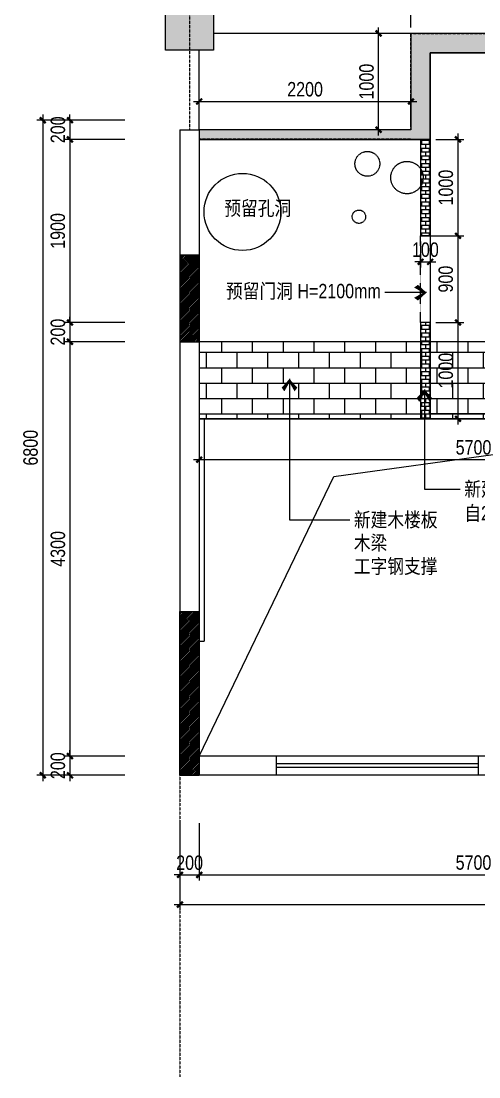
# Model space of a CAD drawing. Extents: x 160245 to 405305, y -111140 to 232735.
# Drawn here: x 348155 to 352912, y 42879 to 53837 of the extents above; entities that cross this region are included whole.
import ezdxf

# ---------------------------------------------------------------- set-up
doc = ezdxf.new("R2010")
doc.units = 0
doc.header["$LTSCALE"] = 10
doc.header["$MEASUREMENT"] = 0
for name, pattern in [('( Dashed )', [0.75, 0.5, -0.25]), ('DASH', [0.35, 0.25, -0.1]), ('HIDDEN', [0.375, 0.25, -0.125])]:
    doc.linetypes.add(name, pattern=pattern)
doc.layers.get('Defpoints').update_dxf_attribs({"color": 229})
for name, color, linetype in [('P-Furniture 家具', 153, 'Continuous'), ('P-Make furniture 固定制作', 154, 'Continuous'), ('P-N wall 新建隔墙', 241, 'Continuous'), ('P-N wall 新建隔墙2', 241, 'Continuous'), ('P-O wall 原始墙体', 245, 'Continuous'), ('P-o 原建筑尺寸', 8, 'Continuous'), ('P-Stair 楼梯（原建筑设备）', 159, 'Continuous'), ('P-Text  平面文字', 9, 'Continuous'), ('P-window 窗', 107, 'Continuous'), ('PUB_HATCH', 8, 'Continuous')]:
    doc.layers.add(name, color=color, linetype=linetype)
doc.styles.add('PDC DIM', font='PMingLiU-ExtB.ttf', dxfattribs={"width": 0.85})
doc.dimstyles.new('PDC-A2', dxfattribs={"dimscale": 0, "dimtxt": 2.5, "dimasz": 1, "dimexe": 1, "dimexo": 1, "dimgap": 0.7, "dimtad": 1, "dimdec": 0, "dimtxsty": 'PDC DIM', "dimblk": 'ARCHTICK', "dimcen": 1, "dimdle": 1, "dimclrd": 8, "dimclre": 8, "dimclrt": 9, "dimadec": 0, "dimazin": 0, "dimtfac": 1, "dimtdec": 0, "dimtix": 1, "dimtmove": 2, "dimatfit": 3, "dimldrblk": 'PDC A2 T R', "dimfxl": 10, "dimfxlon": 1, "dimarcsym": 0})
pattern_1 = [(45, (138890, 4e-12), (-8.8388348, 8.8388348), [])]

# ---------------------------------------------------------------- blocks, each defined once
blk = doc.blocks.new('_FZH')
blk.add_lwpolyline([(-0.5, -0.5), (0.5, -0.5), (0.5, 0.5), (-0.5, 0.5)], close=True)
at = {"layer": 'PUB_HATCH'}
blk.add_solid([(-0.5, -0.5), (0.5, -0.5), (-0.5, 0.5), (0.5, 0.5)], dxfattribs=at)
blk = doc.blocks.new('_ArchTick')
at = {"color": 0, "linetype": 'ByBlock', "const_width": 0.4}
blk.add_lwpolyline([(-0.5, -0.5), (0.5, 0.5)], dxfattribs=at)
blk = doc.blocks.new('*D1933')
at = {"layer": 'Defpoints', "color": 0, "transparency": 16777216}
for p in [(349806, 45573), (350006, 45573), (350006, 44976)]:
    blk.add_point(p, dxfattribs=at)
at = {"layer": 'P-o 原建筑尺寸', "color": 8, "lineweight": -2, "transparency": 16777216}
for p, q in [((349806, 45513), (349806, 44916)), ((350006, 45513), (350006, 44916)), ((349806, 44976), (349746, 44976)), ((349806, 44976), (350006, 44976)), ((350006, 44976), (350066, 44976))]:
    blk.add_line(p, q, dxfattribs=at)
at = {"layer": 'P-o 原建筑尺寸', "color": 8, "lineweight": -2, "transparency": 16777216, "xscale": 60, "yscale": 60, "zscale": 60}
blk.add_blockref('_ArchTick', (349806, 44976), dxfattribs=at)
at = {"layer": 'P-o 原建筑尺寸', "color": 8, "lineweight": -2, "transparency": 16777216, "xscale": 60, "yscale": 60, "zscale": 60, "rotation": 180}
blk.add_blockref('_ArchTick', (350006, 44976), dxfattribs=at)
at = {"layer": 'P-o 原建筑尺寸', "color": 9, "transparency": 16777216, "insert": (349906, 45101), "char_height": 150, "attachment_point": 5, "style": 'PDC DIM'}
blk.add_mtext('200', dxfattribs=at)
blk = doc.blocks.new('PDC A2 T R')
at = {"color": 0, "linetype": 'ByBlock'}
blk.add_line((0, 0), (-2, 0), dxfattribs=at)
for points in [[(-2.15, 0.89), (-1.49, 1.35), (-0.6, 0), (0, 0)], [(-2.15, -0.89), (-1.49, -1.35), (-0.6, 0), (0, 0)]]:
    blk.add_solid(points, dxfattribs=at)
blk = doc.blocks.new('*D1934')
at = {"layer": 'Defpoints', "color": 0, "transparency": 16777216}
for p in [(350006, 45573), (355706, 45573), (355706, 44976)]:
    blk.add_point(p, dxfattribs=at)
at = {"layer": 'P-o 原建筑尺寸', "color": 8, "lineweight": -2, "transparency": 16777216}
for p, q in [((350006, 45513), (350006, 44916)), ((355706, 45513), (355706, 44916)), ((349946, 44976), (355766, 44976))]:
    blk.add_line(p, q, dxfattribs=at)
at = {"layer": 'P-o 原建筑尺寸', "color": 8, "lineweight": -2, "transparency": 16777216, "xscale": 60, "yscale": 60, "zscale": 60, "rotation": 180}
blk.add_blockref('_ArchTick', (350006, 44976), dxfattribs=at)
at = {"layer": 'P-o 原建筑尺寸', "color": 8, "lineweight": -2, "transparency": 16777216, "xscale": 60, "yscale": 60, "zscale": 60}
blk.add_blockref('_ArchTick', (355706, 44976), dxfattribs=at)
at = {"layer": 'P-o 原建筑尺寸', "color": 9, "transparency": 16777216, "insert": (352856, 45103), "char_height": 150, "attachment_point": 5, "style": 'PDC DIM'}
blk.add_mtext('5700', dxfattribs=at)
blk = doc.blocks.new('*D1936')
at = {"layer": 'Defpoints', "color": 0, "transparency": 16777216}
for p in [(349806, 45476), (357806, 45476), (357806, 44668)]:
    blk.add_point(p, dxfattribs=at)
at = {"layer": 'P-o 原建筑尺寸', "color": 8, "lineweight": -2, "transparency": 16777216}
for p, q in [((349806, 45268), (349806, 44608)), ((357806, 45268), (357806, 44608)), ((349746, 44668), (357866, 44668))]:
    blk.add_line(p, q, dxfattribs=at)
at = {"layer": 'P-o 原建筑尺寸', "color": 8, "lineweight": -2, "transparency": 16777216, "xscale": 60, "yscale": 60, "zscale": 60, "rotation": 180}
blk.add_blockref('_ArchTick', (349806, 44668), dxfattribs=at)
at = {"layer": 'P-o 原建筑尺寸', "color": 8, "lineweight": -2, "transparency": 16777216, "xscale": 60, "yscale": 60, "zscale": 60}
blk.add_blockref('_ArchTick', (357806, 44668), dxfattribs=at)
at = {"layer": 'P-o 原建筑尺寸', "color": 9, "transparency": 16777216, "insert": (353806, 44793), "char_height": 150, "attachment_point": 5, "style": 'PDC DIM'}
blk.add_mtext('8000', dxfattribs=at)
blk = doc.blocks.new('*D1937')
at = {"layer": 'Defpoints', "color": 0, "transparency": 16777216}
for p in [(349294, 52809), (348663, 52609), (349294, 52609)]:
    blk.add_point(p, dxfattribs=at)
at = {"layer": 'P-o 原建筑尺寸', "color": 8, "lineweight": -2, "transparency": 16777216}
for p, q in [((348663, 52809), (348663, 52869)), ((349234, 52809), (348603, 52809)), ((348663, 52809), (348663, 52609)), ((349234, 52609), (348603, 52609)), ((348663, 52609), (348663, 52549))]:
    blk.add_line(p, q, dxfattribs=at)
at = {"layer": 'P-o 原建筑尺寸', "color": 8, "lineweight": -2, "transparency": 16777216, "xscale": 60, "yscale": 60, "zscale": 60}
for p, rotation in [((348663, 52809), 270), ((348663, 52609), 90)]:
    blk.add_blockref('_ArchTick', p, dxfattribs=dict(at, rotation=rotation))
at = {"layer": 'P-o 原建筑尺寸', "color": 9, "transparency": 16777216, "insert": (348538, 52709), "char_height": 150, "attachment_point": 5, "rotation": 90, "style": 'PDC DIM'}
blk.add_mtext('200', dxfattribs=at)
blk = doc.blocks.new('*D1938')
at = {"layer": 'Defpoints', "color": 0, "transparency": 16777216}
for p in [(349294, 52609), (348663, 50709), (349294, 50709)]:
    blk.add_point(p, dxfattribs=at)
at = {"layer": 'P-o 原建筑尺寸', "color": 8, "lineweight": -2, "transparency": 16777216}
for p, q in [((349234, 52609), (348603, 52609)), ((348663, 52669), (348663, 50649)), ((349234, 50709), (348603, 50709))]:
    blk.add_line(p, q, dxfattribs=at)
at = {"layer": 'P-o 原建筑尺寸', "color": 8, "lineweight": -2, "transparency": 16777216, "xscale": 60, "yscale": 60, "zscale": 60}
for p, rotation in [((348663, 52609), 90), ((348663, 50709), 270)]:
    blk.add_blockref('_ArchTick', p, dxfattribs=dict(at, rotation=rotation))
at = {"layer": 'P-o 原建筑尺寸', "color": 9, "transparency": 16777216, "insert": (348537, 51659), "char_height": 150, "attachment_point": 5, "rotation": 90, "style": 'PDC DIM'}
blk.add_mtext('1900', dxfattribs=at)
blk = doc.blocks.new('*D1939')
at = {"layer": 'Defpoints', "color": 0, "transparency": 16777216}
for p in [(349294, 50709), (348663, 50509), (349294, 50509)]:
    blk.add_point(p, dxfattribs=at)
at = {"layer": 'P-o 原建筑尺寸', "color": 8, "lineweight": -2, "transparency": 16777216}
for p, q in [((348663, 50709), (348663, 50769)), ((349234, 50709), (348603, 50709)), ((348663, 50709), (348663, 50509)), ((349234, 50509), (348603, 50509)), ((348663, 50509), (348663, 50449))]:
    blk.add_line(p, q, dxfattribs=at)
at = {"layer": 'P-o 原建筑尺寸', "color": 8, "lineweight": -2, "transparency": 16777216, "xscale": 60, "yscale": 60, "zscale": 60}
for p, rotation in [((348663, 50709), 270), ((348663, 50509), 90)]:
    blk.add_blockref('_ArchTick', p, dxfattribs=dict(at, rotation=rotation))
at = {"layer": 'P-o 原建筑尺寸', "color": 9, "transparency": 16777216, "insert": (348538, 50609), "char_height": 150, "attachment_point": 5, "rotation": 90, "style": 'PDC DIM'}
blk.add_mtext('200', dxfattribs=at)
blk = doc.blocks.new('*D1940')
at = {"layer": 'Defpoints', "color": 0, "transparency": 16777216}
for p in [(349294, 50509), (348663, 46209), (349294, 46209)]:
    blk.add_point(p, dxfattribs=at)
at = {"layer": 'P-o 原建筑尺寸', "color": 8, "lineweight": -2, "transparency": 16777216}
for p, q in [((348663, 50569), (348663, 46149)), ((349234, 50509), (348603, 50509)), ((349234, 46209), (348603, 46209))]:
    blk.add_line(p, q, dxfattribs=at)
at = {"layer": 'P-o 原建筑尺寸', "color": 8, "lineweight": -2, "transparency": 16777216, "xscale": 60, "yscale": 60, "zscale": 60}
for p, rotation in [((348663, 50509), 90), ((348663, 46209), 270)]:
    blk.add_blockref('_ArchTick', p, dxfattribs=dict(at, rotation=rotation))
at = {"layer": 'P-o 原建筑尺寸', "color": 9, "transparency": 16777216, "insert": (348538, 48359), "char_height": 150, "attachment_point": 5, "rotation": 90, "style": 'PDC DIM'}
blk.add_mtext('4300', dxfattribs=at)
blk = doc.blocks.new('*D1941')
at = {"layer": 'Defpoints', "color": 0, "transparency": 16777216}
for p in [(349294, 46209), (348663, 46009), (349294, 46009)]:
    blk.add_point(p, dxfattribs=at)
at = {"layer": 'P-o 原建筑尺寸', "color": 8, "lineweight": -2, "transparency": 16777216}
for p, q in [((348663, 46209), (348663, 46269)), ((349234, 46209), (348603, 46209)), ((348663, 46209), (348663, 46009)), ((349234, 46009), (348603, 46009)), ((348663, 46009), (348663, 45949))]:
    blk.add_line(p, q, dxfattribs=at)
at = {"layer": 'P-o 原建筑尺寸', "color": 8, "lineweight": -2, "transparency": 16777216, "xscale": 60, "yscale": 60, "zscale": 60}
for p, rotation in [((348663, 46209), 270), ((348663, 46009), 90)]:
    blk.add_blockref('_ArchTick', p, dxfattribs=dict(at, rotation=rotation))
at = {"layer": 'P-o 原建筑尺寸', "color": 9, "transparency": 16777216, "insert": (348538, 46109), "char_height": 150, "attachment_point": 5, "rotation": 90, "style": 'PDC DIM'}
blk.add_mtext('200', dxfattribs=at)
blk = doc.blocks.new('*D1942')
at = {"layer": 'Defpoints', "color": 0, "transparency": 16777216}
for p in [(349467, 52809), (348380, 46009), (349467, 46009)]:
    blk.add_point(p, dxfattribs=at)
at = {"layer": 'P-o 原建筑尺寸', "color": 8, "lineweight": -2, "transparency": 16777216}
for p, q in [((348380, 52869), (348380, 45949)), ((348980, 52809), (348320, 52809)), ((348980, 46009), (348320, 46009))]:
    blk.add_line(p, q, dxfattribs=at)
at = {"layer": 'P-o 原建筑尺寸', "color": 8, "lineweight": -2, "transparency": 16777216, "xscale": 60, "yscale": 60, "zscale": 60}
for p, rotation in [((348380, 52809), 90), ((348380, 46009), 270)]:
    blk.add_blockref('_ArchTick', p, dxfattribs=dict(at, rotation=rotation))
at = {"layer": 'P-o 原建筑尺寸', "color": 9, "transparency": 16777216, "insert": (348254, 49409), "char_height": 150, "attachment_point": 5, "rotation": 90, "style": 'PDC DIM'}
blk.add_mtext('6800', dxfattribs=at)
blk = doc.blocks.new('*D2041')
at = {"layer": 'Defpoints', "color": 0, "transparency": 16777216}
for p in [(352206, 53003), (350006, 52709), (352206, 52709)]:
    blk.add_point(p, dxfattribs=at)
at = {"layer": 'P-N wall 新建隔墙2', "color": 8, "lineweight": -2, "transparency": 16777216}
for p, q in [((350006, 52769), (350006, 53063)), ((352206, 52769), (352206, 53063)), ((349946, 53003), (352266, 53003))]:
    blk.add_line(p, q, dxfattribs=at)
at = {"layer": 'P-N wall 新建隔墙2', "color": 8, "lineweight": -2, "transparency": 16777216, "xscale": 60.00000000000001, "yscale": 60.00000000000001, "zscale": 60.00000000000001, "rotation": 180}
blk.add_blockref('_ArchTick', (350006, 53003), dxfattribs=at)
at = {"layer": 'P-N wall 新建隔墙2', "color": 8, "lineweight": -2, "transparency": 16777216, "xscale": 60.00000000000001, "yscale": 60.00000000000001, "zscale": 60.00000000000001}
blk.add_blockref('_ArchTick', (352206, 53003), dxfattribs=at)
at = {"layer": 'P-N wall 新建隔墙2', "color": 9, "transparency": 16777216, "insert": (351106, 53129), "char_height": 150, "attachment_point": 5, "style": 'PDC DIM'}
blk.add_mtext('2200', dxfattribs=at)
blk = doc.blocks.new('*D2042')
at = {"layer": 'Defpoints', "color": 0, "transparency": 16777216}
for p in [(351870, 53709), (352206, 53709), (352206, 52709)]:
    blk.add_point(p, dxfattribs=at)
at = {"layer": 'P-N wall 新建隔墙2', "color": 8, "lineweight": -2, "transparency": 16777216}
for p, q in [((352146, 53709), (351810, 53709)), ((351870, 52649), (351870, 53769)), ((352146, 52709), (351810, 52709))]:
    blk.add_line(p, q, dxfattribs=at)
at = {"layer": 'P-N wall 新建隔墙2', "color": 8, "lineweight": -2, "transparency": 16777216, "xscale": 60.00000000000001, "yscale": 60.00000000000001, "zscale": 60.00000000000001}
for p, rotation in [((351870, 53709), 90), ((351870, 52709), 270)]:
    blk.add_blockref('_ArchTick', p, dxfattribs=dict(at, rotation=rotation))
at = {"layer": 'P-N wall 新建隔墙2', "color": 9, "transparency": 16777216, "insert": (351745, 53209), "char_height": 150, "attachment_point": 5, "rotation": 90, "style": 'PDC DIM'}
blk.add_mtext('1000', dxfattribs=at)
blk = doc.blocks.new('*D2043')
at = {"layer": 'Defpoints', "color": 0, "transparency": 16777216}
for p in [(355906, 54002), (352206, 53709), (355906, 53709)]:
    blk.add_point(p, dxfattribs=at)
at = {"layer": 'P-N wall 新建隔墙2', "color": 8, "lineweight": -2, "transparency": 16777216}
for p, q in [((352206, 53769), (352206, 54062)), ((355906, 53769), (355906, 54062)), ((352146, 54002), (355966, 54002))]:
    blk.add_line(p, q, dxfattribs=at)
at = {"layer": 'P-N wall 新建隔墙2', "color": 8, "lineweight": -2, "transparency": 16777216, "xscale": 60.00000000000001, "yscale": 60.00000000000001, "zscale": 60.00000000000001, "rotation": 180}
blk.add_blockref('_ArchTick', (352206, 54002), dxfattribs=at)
at = {"layer": 'P-N wall 新建隔墙2', "color": 8, "lineweight": -2, "transparency": 16777216, "xscale": 60.00000000000001, "yscale": 60.00000000000001, "zscale": 60.00000000000001}
blk.add_blockref('_ArchTick', (355906, 54002), dxfattribs=at)
at = {"layer": 'P-N wall 新建隔墙2', "color": 9, "transparency": 16777216, "insert": (354056, 54128), "char_height": 150, "attachment_point": 5, "style": 'PDC DIM'}
blk.add_mtext('3700', dxfattribs=at)
blk = doc.blocks.new('*D2048')
at = {"layer": 'Defpoints', "color": 0, "transparency": 16777216}
for p in [(350006, 49709), (355706, 49709), (350006, 49285)]:
    blk.add_point(p, dxfattribs=at)
at = {"layer": 'P-N wall 新建隔墙2', "color": 8, "lineweight": -2, "transparency": 16777216}
for p, q in [((350006, 49649), (350006, 49225)), ((355706, 49649), (355706, 49225)), ((355766, 49285), (349946, 49285))]:
    blk.add_line(p, q, dxfattribs=at)
at = {"layer": 'P-N wall 新建隔墙2', "color": 8, "lineweight": -2, "transparency": 16777216, "xscale": 60.00000000000001, "yscale": 60.00000000000001, "zscale": 60.00000000000001, "rotation": 180}
blk.add_blockref('_ArchTick', (350006, 49285), dxfattribs=at)
at = {"layer": 'P-N wall 新建隔墙2', "color": 8, "lineweight": -2, "transparency": 16777216, "xscale": 60.00000000000001, "yscale": 60.00000000000001, "zscale": 60.00000000000001}
blk.add_blockref('_ArchTick', (355706, 49285), dxfattribs=at)
at = {"layer": 'P-N wall 新建隔墙2', "color": 9, "transparency": 16777216, "insert": (352856, 49412), "char_height": 150, "attachment_point": 5, "style": 'PDC DIM'}
blk.add_mtext('5700', dxfattribs=at)
blk = doc.blocks.new('*D2049')
at = {"layer": 'Defpoints', "color": 0, "transparency": 16777216}
for p in [(352406, 50709), (352695, 50709), (352406, 49709)]:
    blk.add_point(p, dxfattribs=at)
at = {"layer": 'P-N wall 新建隔墙2', "color": 8, "lineweight": -2, "transparency": 16777216}
for p, q in [((352695, 49649), (352695, 50769)), ((352466, 50709), (352755, 50709)), ((352466, 49709), (352755, 49709))]:
    blk.add_line(p, q, dxfattribs=at)
at = {"layer": 'P-N wall 新建隔墙2', "color": 8, "lineweight": -2, "transparency": 16777216, "xscale": 60.00000000000001, "yscale": 60.00000000000001, "zscale": 60.00000000000001}
for p, rotation in [((352695, 50709), 90), ((352695, 49709), 270)]:
    blk.add_blockref('_ArchTick', p, dxfattribs=dict(at, rotation=rotation))
at = {"layer": 'P-N wall 新建隔墙2', "color": 9, "transparency": 16777216, "insert": (352569, 50209), "char_height": 150, "attachment_point": 5, "rotation": 90, "style": 'PDC DIM'}
blk.add_mtext('1000', dxfattribs=at)
blk = doc.blocks.new('*D2050')
at = {"layer": 'Defpoints', "color": 0, "transparency": 16777216}
for p in [(352356, 51609), (352695, 51609), (352406, 50709)]:
    blk.add_point(p, dxfattribs=at)
at = {"layer": 'P-N wall 新建隔墙2', "color": 8, "lineweight": -2, "transparency": 16777216}
for p, q in [((352695, 50649), (352695, 51669)), ((352416, 51609), (352755, 51609)), ((352466, 50709), (352755, 50709))]:
    blk.add_line(p, q, dxfattribs=at)
at = {"layer": 'P-N wall 新建隔墙2', "color": 8, "lineweight": -2, "transparency": 16777216, "xscale": 60.00000000000001, "yscale": 60.00000000000001, "zscale": 60.00000000000001}
for p, rotation in [((352695, 51609), 90), ((352695, 50709), 270)]:
    blk.add_blockref('_ArchTick', p, dxfattribs=dict(at, rotation=rotation))
at = {"layer": 'P-N wall 新建隔墙2', "color": 9, "transparency": 16777216, "insert": (352568, 51159), "char_height": 150, "attachment_point": 5, "rotation": 90, "style": 'PDC DIM'}
blk.add_mtext('900', dxfattribs=at)
blk = doc.blocks.new('*D2051')
at = {"layer": 'Defpoints', "color": 0, "transparency": 16777216}
for p in [(352406, 52609), (352695, 52609), (352356, 51609)]:
    blk.add_point(p, dxfattribs=at)
at = {"layer": 'P-N wall 新建隔墙2', "color": 8, "lineweight": -2, "transparency": 16777216}
for p, q in [((352466, 52609), (352755, 52609)), ((352695, 51549), (352695, 52669)), ((352416, 51609), (352755, 51609))]:
    blk.add_line(p, q, dxfattribs=at)
at = {"layer": 'P-N wall 新建隔墙2', "color": 8, "lineweight": -2, "transparency": 16777216, "xscale": 60.00000000000001, "yscale": 60.00000000000001, "zscale": 60.00000000000001}
for p, rotation in [((352695, 52609), 90), ((352695, 51609), 270)]:
    blk.add_blockref('_ArchTick', p, dxfattribs=dict(at, rotation=rotation))
at = {"layer": 'P-N wall 新建隔墙2', "color": 9, "transparency": 16777216, "insert": (352569, 52109), "char_height": 150, "attachment_point": 5, "rotation": 90, "style": 'PDC DIM'}
blk.add_mtext('1000', dxfattribs=at)
blk = doc.blocks.new('*D2052')
at = {"layer": 'Defpoints', "color": 0, "transparency": 16777216}
for p in [(352306, 51609), (352406, 51609), (352406, 51339)]:
    blk.add_point(p, dxfattribs=at)
at = {"layer": 'P-N wall 新建隔墙2', "color": 8, "lineweight": -2, "transparency": 16777216}
for p, q in [((352306, 51549), (352306, 51279)), ((352406, 51549), (352406, 51279)), ((352306, 51339), (352246, 51339)), ((352306, 51339), (352406, 51339)), ((352406, 51339), (352466, 51339))]:
    blk.add_line(p, q, dxfattribs=at)
at = {"layer": 'P-N wall 新建隔墙2', "color": 8, "lineweight": -2, "transparency": 16777216, "xscale": 60.00000000000001, "yscale": 60.00000000000001, "zscale": 60.00000000000001}
blk.add_blockref('_ArchTick', (352306, 51339), dxfattribs=at)
at = {"layer": 'P-N wall 新建隔墙2', "color": 8, "lineweight": -2, "transparency": 16777216, "xscale": 60.00000000000001, "yscale": 60.00000000000001, "zscale": 60.00000000000001, "rotation": 180}
blk.add_blockref('_ArchTick', (352406, 51339), dxfattribs=at)
at = {"layer": 'P-N wall 新建隔墙2', "color": 9, "transparency": 16777216, "insert": (352356, 51464), "char_height": 150, "attachment_point": 5, "style": 'PDC DIM'}
blk.add_mtext('100', dxfattribs=at)

msp = doc.modelspace()

# ---------------------------------------------------------------- hatches: boundary and pattern name
at = {"layer": 'P-N wall 新建隔墙2'}
h = msp.add_hatch(dxfattribs=at)
h.set_pattern_fill('AR-B816', color=250, scale=5)
h.paths.add_polyline_path([(355905.7, 52809.4), (355905.7, 53709.4), (352205.7, 53709.4), (352205.7, 52709.4), (350005.7, 52709.4), (350005.7, 52609.4), (352405.7, 52609.4), (352405.7, 53509.4), (355705.7, 53509.4), (355705.7, 52809.4)])
h = msp.add_hatch(dxfattribs=at)
h.set_pattern_fill('AR-B816', color=250, scale=5)
h.paths.add_polyline_path([(352405.7, 52609.4), (352305.7, 52609.4), (352305.7, 51609.4), (352405.7, 51609.4)])
h = msp.add_hatch(dxfattribs=at)
h.set_pattern_fill('AR-B816', color=250, scale=5)
h.paths.add_polyline_path([(352405.7, 50709.4), (352305.7, 50709.4), (352305.7, 49709.4), (352405.7, 49709.4)])
h = msp.add_hatch(dxfattribs=at)
h.set_pattern_fill('AR-B816,_O', color=250, scale=20)
h.set_pattern_definition([(0, (0, 0), (0, 160), []), (90, (0, 0), (-160, 160), [160, -160])])
h.paths.add_polyline_path([(357605.7, 50509.4), (350005.7, 50509.4), (350005.7, 49709.4), (355705.7, 49709.4), (355705.7, 46209.4), (357605.7, 46209.4)])
at = {"layer": 'P-O wall 原始墙体'}
h = msp.add_hatch(dxfattribs=at)
h.set_pattern_fill('ANSI31', color=256, scale=100, style=0)
h.set_pattern_definition(pattern_1)
h.paths.add_polyline_path([(350005.7, 51409.4), (350005.7, 50509.4), (349805.7, 50509.4), (349805.7, 51409.4)])
h = msp.add_hatch(dxfattribs=at)
h.set_pattern_fill('ANSI31', color=256, scale=100, style=0)
h.set_pattern_definition(pattern_1)
h.paths.add_polyline_path([(350005.7, 47709.4), (350005.7, 46009.4), (349805.7, 46009.4), (349805.7, 47709.4)])

# ---------------------------------------------------------------- linework, layer by layer
at = {"layer": 'P-Furniture 家具', "color": 8, "linetype": '( Dashed )'}
msp.add_line((350005.7, 52709.4), (350005.7, 53534.4), dxfattribs=at)
at = {"layer": 'P-Furniture 家具'}
msp.add_line((352305.7, 49709.4), (350005.7, 49709.4), dxfattribs=at)
at = {"layer": 'P-Furniture 家具', "color": 8, "linetype": '( Dashed )'}
for centre, radius in [((351753, 52355.6), 128.8), ((352164.7, 52213), 168.3), ((351665.1, 51807), 69.3)]:
    msp.add_circle(centre, radius, dxfattribs=at)
at = {"layer": 'P-Make furniture 固定制作'}
msp.add_circle((350455.7, 51856.6), 400, dxfattribs=at)
at = {"layer": 'P-N wall 新建隔墙'}
for p, q in [((352305.7, 52609.4), (352305.7, 51609.4)), ((352405.7, 52609.4), (352405.7, 49709.4)), ((352405.7, 51609.4), (352305.7, 51609.4)), ((352305.7, 50709.4), (352305.7, 49709.4)), ((352405.7, 50709.4), (352305.7, 50709.4)), ((352405.7, 49709.4), (352305.7, 49709.4))]:
    msp.add_line(p, q, dxfattribs=at)
at = {"layer": 'P-N wall 新建隔墙2', "color": 250}
msp.add_line((353855.7, 50509.4), (350005.7, 50509.4), dxfattribs=at)
at = {"layer": 'P-N wall 新建隔墙2'}
for points in [[(355905.7, 52809.4), (355905.7, 53709.4), (352205.7, 53709.4), (352205.7, 52709.4), (350005.7, 52709.4), (350005.7, 52609.4), (352405.7, 52609.4), (352405.7, 53509.4), (355705.7, 53509.4), (355705.7, 52809.4), (355905.7, 52809.4)], [(355705.7, 46209.4), (357605.7, 46209.4), (357605.7, 52609.4), (355905.7, 52609.4), (355905.7, 50509.4), (353855.7, 50509.4), (353855.7, 50709.4), (353975.7, 50709.4), (353975.7, 51559.4), (353905.7, 51559.4), (353905.7, 52659.4), (353905.7, 52709.4), (353535.7, 52709.4), (353535.7, 53509.4), (352405.7, 53509.4), (352405.7, 52609.4), (350005.7, 52609.4), (350005.7, 49709.4), (355705.7, 49709.4), (355705.7, 46209.4)]]:
    msp.add_lwpolyline(points, dxfattribs=at)
for points in [[(352405.7, 52609.4), (352305.7, 52609.4), (352305.7, 51609.4), (352405.7, 51609.4)], [(352405.7, 50709.4), (352305.7, 50709.4), (352305.7, 49709.4), (352405.7, 49709.4)]]:
    msp.add_lwpolyline(points, close=True, dxfattribs=at)
at = {"layer": 'P-N wall 新建隔墙2', "linetype": 'DASH'}
msp.add_lwpolyline([(352305.7, 51609.4), (352405.7, 51609.4), (352405.7, 50709.4), (352305.7, 50709.4)], close=True, dxfattribs=at)
at = {"layer": 'P-O wall 原始墙体'}
for p, q in [((349805.7, 52709.4), (349805.7, 51409.4)), ((349805.7, 52709.4), (350005.7, 52709.4)), ((350005.7, 52709.4), (350005.7, 51409.4)), ((349805.7, 51409.4), (349805.7, 50509.4)), ((349805.7, 51409.4), (350005.7, 51409.4)), ((350005.7, 51409.4), (350005.7, 50509.4)), ((349805.7, 50509.4), (350005.7, 50509.4)), ((349805.7, 50509.4), (349805.7, 47709.4)), ((350005.7, 50509.4), (350005.7, 47709.4)), ((349805.7, 47709.4), (349805.7, 46009.4)), ((349805.7, 47709.4), (350005.7, 47709.4)), ((350005.7, 47709.4), (350005.7, 46009.4)), ((350805.7, 46209.4), (350005.7, 46209.4)), ((350805.7, 46209.4), (350805.7, 46009.4)), ((352905.7, 46209.4), (352905.7, 46009.4)), ((354105.7, 46209.4), (352905.7, 46209.4)), ((349805.7, 46009.4), (350005.7, 46009.4)), ((350805.7, 46009.4), (350005.7, 46009.4)), ((354105.7, 46009.4), (352905.7, 46009.4))]:
    msp.add_line(p, q, dxfattribs=at)
for points in [[(350005.7, 51409.4), (349805.7, 51409.4), (349805.7, 50509.4), (350005.7, 50509.4)], [(349805.7, 46009.4), (349805.7, 47709.4), (350005.7, 47709.4), (350005.7, 46009.4), (349805.7, 46009.4)]]:
    msp.add_lwpolyline(points, close=True, dxfattribs=at)
at = {"layer": 'P-Stair 楼梯（原建筑设备）'}
for p, q in [((352205.7, 53709.4), (350155.7, 53709.4)), ((355755.7, 49759.4), (352405.7, 49759.4)), ((351405.6, 49109.2), (355705.7, 49709.4)), ((355705.7, 49709.4), (352405.7, 49709.4)), ((350005.7, 46209.4), (351405.6, 49109.2))]:
    msp.add_line(p, q, dxfattribs=at)
at = {"layer": 'P-Stair 楼梯（原建筑设备）', "linetype": 'HIDDEN'}
for p, q in [((352205.7, 52709.4), (350005.7, 52709.4)), ((352205.7, 52612.1), (350005.7, 52612.1)), ((349805.7, 46009.4), (349805.7, 42879.2))]:
    msp.add_line(p, q, dxfattribs=at)
at = {"layer": 'P-Stair 楼梯（原建筑设备）', "color": 250, "linetype": '( Dashed )'}
for p, q in [((350055.7, 49709.4), (350055.7, 47399.4)), ((350055.7, 47399.4), (350005.7, 47399.4))]:
    msp.add_line(p, q, dxfattribs=at)
at = {"layer": 'P-Stair 楼梯（原建筑设备）', "linetype": 'HIDDEN'}
for points in [[(357705.7, 52809.4), (357705.7, 56709.4), (351605.7, 56709.4), (351605.7, 55209.4), (349905.7, 55209.4), (349905.7, 52709.4)], [(352205.7, 52709.4), (352205.7, 53709.4), (355905.7, 53709.4), (355905.7, 52809.4)], [(352205.7, 52609.4), (352405.7, 52609.4), (352405.7, 53509.4), (355705.7, 53509.4), (355705.7, 52809.4)]]:
    msp.add_lwpolyline(points, dxfattribs=at)
at = {"layer": 'P-window 窗'}
for p, q in [((352905.7, 46209.4), (350805.7, 46209.4)), ((352905.7, 46129.4), (350805.7, 46129.4)), ((352905.7, 46089.4), (350805.7, 46089.4)), ((352905.7, 46009.4), (350805.7, 46009.4))]:
    msp.add_line(p, q, dxfattribs=at)

# ---------------------------------------------------------------- block references
at = {"layer": 'P-O wall 原始墙体', "extrusion": (0, 0, -1), "xscale": 500, "yscale": 600, "zscale": -600}
msp.add_blockref('_FZH', (-349905.7, 53834.4), dxfattribs=at)

# ---------------------------------------------------------------- texts
at = {"layer": 'P-N wall 新建隔墙2', "color": 9, "char_height": 150, "style": 'PDC DIM'}
for s, insert, attachment_point in [('{\\fPMingLiU|b0|i0|c136|p18;预留门洞 H=2100mm}', (351893, 50943.6), 9), ('{\\fPMingLiU|b0|i0|c136|p18;新建墙体\\fPMingLiU|b0|i0|c134|p18;\\P\\fPMingLiU|b0|i0|c136|p18;自\\fPMingLiU-ExtB|b0|i0|c136|p18;2800mm\\fPMingLiU|b0|i0|c136|p18;至\\fPMingLiU|b0|i0|c134|p18;顶}', (352760.2, 49055.1), 1), ('{\\fPMingLiU|b0|i0|c136|p18;新建\\fPMingLiU|b0|i0|c134|p18;木\\fPMingLiU|b0|i0|c136|p18;楼板}', (351612.4, 48736.5), 1), ('{\\fPMingLiU|b0|i0|c134|p18;木梁}', (351612.4, 48496.7), 1), ('{\\fPMingLiU|b0|i0|c134|p18;工字钢支撑}', (351612.4, 48253.4), 1)]:
    msp.add_mtext(s, dxfattribs=dict(at, insert=insert, attachment_point=attachment_point))
at = {"layer": 'P-Text  平面文字', "insert": (350265.8, 51969.9), "char_height": 150, "width": 893.426, "attachment_point": 1, "style": 'PDC DIM'}
msp.add_mtext('{\\fPMingLiU|b0|i0|c134|p18;预留孔洞}', dxfattribs=at)

# ---------------------------------------------------------------- dimensions: what is measured, and where the dimension line sits
at = {"layer": 'P-N wall 新建隔墙2'}
for base, p1, p2, picture, middle in [((355905.7, 54002.1), (352205.7, 53709.4), (355905.7, 53709.4), '*D2043', (354055.7, 54127.6)), ((352205.7, 53003.2), (350005.7, 52709.4), (352205.7, 52709.4), '*D2041', (351105.7, 53128.7)), ((352405.7, 51339), (352305.7, 51609.4), (352405.7, 51609.4), '*D2052', (352355.7, 51464.5)), ((350005.7, 49285.3), (355705.7, 49709.4), (350005.7, 49709.4), '*D2048', (352855.7, 49412.2))]:
    dim = msp.add_linear_dim(base=base, p1=p1, p2=p2, dimstyle='PDC-A2', override={"dimscale": 60}, dxfattribs=at)
    dim.commit()
    dim.dimension.update_dxf_attribs({"geometry": picture, "text_midpoint": middle})
for base, p1, p2, picture, middle in [((351870, 53709.4), (352205.7, 52709.4), (352205.7, 53709.4), '*D2042', (351744.5, 53209.4)), ((352694.6, 52609.4), (352355.7, 51609.4), (352405.7, 52609.4), '*D2051', (352569.1, 52109.4)), ((352694.6, 51609.4), (352405.7, 50709.4), (352355.7, 51609.4), '*D2050', (352568.1, 51159.4)), ((352694.6, 50709.4), (352405.7, 49709.4), (352405.7, 50709.4), '*D2049', (352569.1, 50209.4))]:
    dim = msp.add_linear_dim(base=base, p1=p1, p2=p2, angle=90, dimstyle='PDC-A2', override={"dimscale": 60}, dxfattribs=at)
    dim.commit()
    dim.dimension.update_dxf_attribs({"geometry": picture, "text_midpoint": middle})
at = {"layer": 'P-o 原建筑尺寸'}
for base, p1, p2, picture, middle in [((348380, 46009.4), (349467.3, 52809.4), (349467.3, 46009.4), '*D1942', (348253.5, 49409.4)), ((348663.1, 52609.4), (349293.9, 52809.4), (349293.9, 52609.4), '*D1937', (348537.6, 52709.4)), ((348663.1, 50709.4), (349293.9, 52609.4), (349293.9, 50709.4), '*D1938', (348536.6, 51659.4)), ((348663.1, 50509.4), (349293.9, 50709.4), (349293.9, 50509.4), '*D1939', (348537.6, 50609.4)), ((348663.1, 46209.4), (349293.9, 50509.4), (349293.9, 46209.4), '*D1940', (348537.6, 48359.4)), ((348663.1, 46009.4), (349293.9, 46209.4), (349293.9, 46009.4), '*D1941', (348537.6, 46109.4))]:
    dim = msp.add_linear_dim(base=base, p1=p1, p2=p2, angle=90, dimstyle='PDC-A2', override={"dimscale": 60}, dxfattribs=at)
    dim.commit()
    dim.dimension.update_dxf_attribs({"geometry": picture, "text_midpoint": middle})
for base, p1, p2, picture, middle in [((350005.7, 44975.9), (349805.7, 45572.6), (350005.7, 45572.6), '*D1933', (349905.7, 45101.4)), ((357805.7, 44667.6), (349805.7, 45475.9), (357805.7, 45475.9), '*D1936', (353805.7, 44793.1)), ((355705.7, 44975.9), (350005.7, 45572.6), (355705.7, 45572.6), '*D1934', (352855.7, 45102.9))]:
    dim = msp.add_linear_dim(base=base, p1=p1, p2=p2, dimstyle='PDC-A2', override={"dimscale": 60}, dxfattribs=at)
    dim.commit()
    dim.dimension.update_dxf_attribs({"geometry": picture, "text_midpoint": middle})

# ---------------------------------------------------------------- leaders
at = {"layer": 'P-N wall 新建隔墙2', "annotation_type": 0, "has_hookline": 1}
for points, hookline_direction, text_width in [([(352367.9, 51018.6), (351935, 51018.6)], 1, 1662.7), ([(350943.8, 50122.7), (350943.8, 48661.5), (351570.4, 48661.5)], 0, 937.5), ([(352346, 50013.5), (352346, 48980.1), (352718.2, 48980.1)], 0, 1168.4)]:
    msp.add_leader(points, dimstyle='PDC-A2', override={"dimscale": 60, "dimtad": 0}, dxfattribs=dict(at, hookline_direction=hookline_direction, text_width=text_width))

doc.saveas('drawing.dxf')
